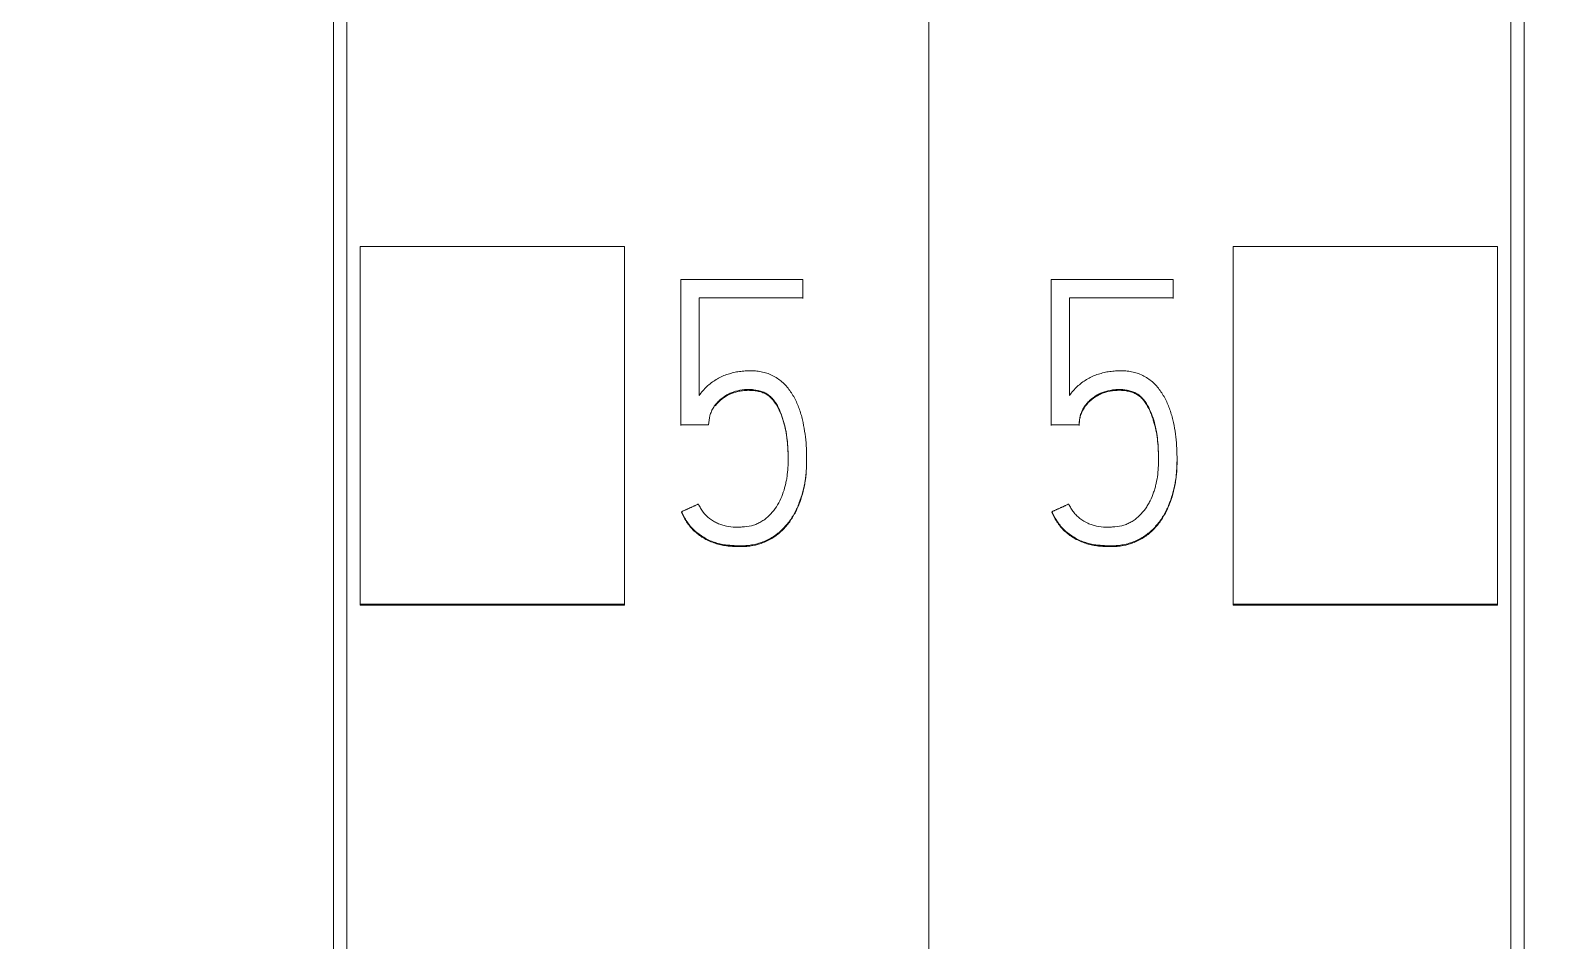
# Model space of a CAD drawing. Header units: millimetres. Extents: x 1359 to 3577, y 1336 to 3557.
# Drawn here: x 2829.38 to 2840.87, y 3227.9 to 3234.78 of the extents above; entities that cross this region are included whole.
import ezdxf

# ---------------------------------------------------------------- set-up
doc = ezdxf.new("R2010")
doc.units = ezdxf.units.MM
doc.set_wipeout_variables(frame=1)
doc.layers.add('000-PI-Oprema', color=30, linetype='Continuous', lineweight=5)

msp = doc.modelspace()

# ---------------------------------------------------------------- wipeouts: each hides what was drawn before it
msp.add_wipeout([(2801.371, 3330.083), (2836.171, 3330.083), (2836.171, 3183.083), (2801.371, 3183.083)])

# ---------------------------------------------------------------- next in the draw order: linework, layer by layer
at = {"layer": '000-PI-Oprema', "color": 0, "linetype": 'ByBlock', "lineweight": 0}
for p, q in [((2836.171, 3317.763), (2836.171, 3204.345)), ((2831.771, 3206.668), (2831.771, 3315.483)), ((2831.871, 3230.442), (2831.871, 3233.144)), ((2831.871, 3233.144), (2833.871, 3233.144)), ((2833.871, 3230.442), (2833.871, 3233.144)), ((2834.296, 3232.896), (2834.296, 3231.797)), ((2835.219, 3232.896), (2834.296, 3232.896)), ((2835.219, 3232.757), (2835.219, 3232.896)), ((2834.434, 3232.019), (2834.434, 3232.757)), ((2834.434, 3232.757), (2835.219, 3232.757)), ((2835.219, 3232.757), (2835.219, 3232.751)), ((2834.296, 3231.797), (2834.296, 3231.791)), ((2834.296, 3231.797), (2834.506, 3231.797)), ((2835.247, 3231.532), (2835.247, 3231.538)), ((2834.301, 3231.14), (2834.301, 3231.134)), ((2831.871, 3230.433), (2831.871, 3230.442)), ((2831.871, 3230.442), (2833.871, 3230.442)), ((2831.871, 3230.433), (2833.871, 3230.433)), ((2833.871, 3230.433), (2833.871, 3230.442))]:
    msp.add_line(p, q, dxfattribs=at)
for points, knots in [([(2831.671, 3206.382), (2831.671, 3209.723), (2831.671, 3217.688), (2831.671, 3230.328), (2831.671, 3245.814), (2831.671, 3260.108), (2831.671, 3274.318), (2831.671, 3288.885), (2831.671, 3303.055), (2831.671, 3312.625), (2831.671, 3315.669)], [0, 0, 0, 0, 0.091483, 0.21812, 0.346206, 0.515858, 0.610111, 0.736264, 0.916066, 1, 1, 1, 1]), ([(2834.301, 3231.14), (2834.313, 3231.114), (2834.327, 3231.088), (2834.351, 3231.052), (2834.36, 3231.04), (2834.379, 3231.018), (2834.389, 3231.008), (2834.41, 3230.988), (2834.422, 3230.979), (2834.445, 3230.962), (2834.457, 3230.954), (2834.482, 3230.939), (2834.494, 3230.932), (2834.521, 3230.919), (2834.535, 3230.914), (2834.562, 3230.905), (2834.576, 3230.901), (2834.605, 3230.894), (2834.619, 3230.891), (2834.648, 3230.887), (2834.663, 3230.886), (2834.684, 3230.885), (2834.692, 3230.884), (2834.706, 3230.883), (2834.714, 3230.883), (2834.736, 3230.882), (2834.75, 3230.882), (2834.779, 3230.883), (2834.794, 3230.884), (2834.823, 3230.887), (2834.838, 3230.89), (2834.867, 3230.896), (2834.881, 3230.9), (2834.923, 3230.913), (2834.949, 3230.925), (2834.988, 3230.947), (2835, 3230.955), (2835.024, 3230.972), (2835.036, 3230.981), (2835.058, 3231), (2835.068, 3231.011), (2835.088, 3231.032), (2835.098, 3231.044), (2835.125, 3231.079), (2835.141, 3231.103), (2835.162, 3231.141), (2835.168, 3231.155), (2835.181, 3231.181), (2835.186, 3231.195), (2835.202, 3231.236), (2835.211, 3231.264), (2835.226, 3231.32), (2835.232, 3231.348), (2835.239, 3231.392), (2835.24, 3231.406), (2835.243, 3231.435), (2835.244, 3231.45), (2835.247, 3231.494), (2835.247, 3231.523), (2835.247, 3231.582), (2835.245, 3231.64), (2835.239, 3231.698), (2835.231, 3231.756), (2835.226, 3231.785), (2835.217, 3231.828), (2835.214, 3231.842), (2835.206, 3231.871), (2835.202, 3231.885), (2835.188, 3231.927), (2835.177, 3231.954), (2835.158, 3231.994), (2835.151, 3232.007), (2835.136, 3232.032), (2835.128, 3232.044), (2835.102, 3232.08), (2835.083, 3232.102), (2835.038, 3232.141), (2835.014, 3232.157), (2834.974, 3232.177), (2834.96, 3232.183), (2834.932, 3232.192), (2834.918, 3232.195), (2834.889, 3232.201), (2834.874, 3232.203), (2834.845, 3232.205), (2834.83, 3232.205), (2834.801, 3232.205), (2834.786, 3232.204), (2834.757, 3232.202), (2834.742, 3232.2), (2834.713, 3232.196), (2834.699, 3232.193), (2834.67, 3232.185), (2834.656, 3232.181), (2834.628, 3232.172), (2834.615, 3232.166), (2834.588, 3232.154), (2834.575, 3232.147), (2834.55, 3232.131), (2834.538, 3232.123), (2834.514, 3232.105), (2834.503, 3232.096), (2834.481, 3232.076), (2834.471, 3232.065), (2834.452, 3232.043), (2834.443, 3232.032), (2834.434, 3232.019)], [0, 0, 0, 0, 0.03125, 0.03125, 0.046875, 0.046875, 0.0625, 0.0625, 0.078125, 0.078125, 0.09375, 0.09375, 0.109375, 0.109375, 0.125, 0.125, 0.140625, 0.140625, 0.15625, 0.15625, 0.171875, 0.171875, 0.179687, 0.179687, 0.1875, 0.1875, 0.203125, 0.203125, 0.21875, 0.21875, 0.234375, 0.234375, 0.25, 0.25, 0.28125, 0.28125, 0.296875, 0.296875, 0.3125, 0.3125, 0.328125, 0.328125, 0.34375, 0.34375, 0.375, 0.375, 0.390625, 0.390625, 0.40625, 0.40625, 0.4375, 0.4375, 0.46875, 0.46875, 0.484375, 0.484375, 0.5, 0.5, 0.53125, 0.53125, 0.5625, 0.59375, 0.59375, 0.625, 0.625, 0.640625, 0.640625, 0.65625, 0.65625, 0.6875, 0.6875, 0.703125, 0.703125, 0.71875, 0.71875, 0.75, 0.75, 0.78125, 0.78125, 0.796875, 0.796875, 0.8125, 0.8125, 0.828125, 0.828125, 0.84375, 0.84375, 0.859375, 0.859375, 0.875, 0.875, 0.890625, 0.890625, 0.90625, 0.90625, 0.921875, 0.921875, 0.9375, 0.9375, 0.953125, 0.953125, 0.96875, 0.96875, 0.984375, 0.984375, 1, 1, 1, 1]), ([(2834.506, 3231.797), (2834.507, 3231.821), (2834.51, 3231.844), (2834.519, 3231.877), (2834.523, 3231.888), (2834.532, 3231.91), (2834.538, 3231.92), (2834.55, 3231.939), (2834.557, 3231.949), (2834.568, 3231.962), (2834.572, 3231.966), (2834.58, 3231.975), (2834.584, 3231.979), (2834.606, 3231.998), (2834.624, 3232.012), (2834.655, 3232.029), (2834.665, 3232.034), (2834.687, 3232.043), (2834.698, 3232.047), (2834.731, 3232.057), (2834.754, 3232.061), (2834.789, 3232.064), (2834.8, 3232.064), (2834.823, 3232.064), (2834.835, 3232.063), (2834.87, 3232.06), (2834.892, 3232.055), (2834.92, 3232.045), (2834.925, 3232.042), (2834.935, 3232.037), (2834.94, 3232.034), (2834.955, 3232.025), (2834.964, 3232.018), (2834.977, 3232.007), (2834.981, 3232.002), (2834.989, 3231.994), (2835, 3231.981), (2835.01, 3231.967), (2835.023, 3231.947), (2835.028, 3231.937), (2835.039, 3231.916), (2835.043, 3231.906), (2835.057, 3231.874), (2835.064, 3231.852), (2835.077, 3231.808), (2835.083, 3231.786), (2835.09, 3231.752), (2835.092, 3231.741), (2835.095, 3231.718), (2835.1, 3231.684), (2835.103, 3231.65), (2835.106, 3231.604), (2835.107, 3231.581), (2835.108, 3231.513), (2835.106, 3231.467), (2835.099, 3231.411), (2835.098, 3231.399), (2835.094, 3231.376), (2835.091, 3231.365), (2835.084, 3231.331), (2835.078, 3231.309), (2835.063, 3231.265), (2835.054, 3231.244), (2835.034, 3231.202), (2835.022, 3231.182), (2834.995, 3231.145), (2834.98, 3231.127), (2834.955, 3231.103), (2834.947, 3231.095), (2834.928, 3231.08), (2834.919, 3231.074), (2834.899, 3231.062), (2834.889, 3231.056), (2834.868, 3231.046), (2834.857, 3231.042), (2834.824, 3231.032), (2834.801, 3231.028), (2834.766, 3231.025), (2834.755, 3231.024), (2834.732, 3231.023), (2834.72, 3231.023), (2834.686, 3231.024), (2834.663, 3231.027), (2834.629, 3231.034), (2834.617, 3231.037), (2834.595, 3231.044), (2834.584, 3231.048), (2834.563, 3231.057), (2834.553, 3231.063), (2834.533, 3231.075), (2834.523, 3231.082), (2834.495, 3231.103), (2834.479, 3231.119), (2834.457, 3231.147), (2834.451, 3231.157), (2834.439, 3231.177), (2834.434, 3231.188), (2834.429, 3231.198)], [0, 0, 0, 0, 0.03125, 0.03125, 0.046875, 0.046875, 0.0625, 0.0625, 0.078125, 0.078125, 0.085937, 0.085937, 0.09375, 0.09375, 0.125, 0.125, 0.140625, 0.140625, 0.15625, 0.15625, 0.1875, 0.1875, 0.203125, 0.203125, 0.21875, 0.21875, 0.25, 0.25, 0.257812, 0.257812, 0.265625, 0.265625, 0.28125, 0.28125, 0.289062, 0.289062, 0.296875, 0.3125, 0.3125, 0.328125, 0.328125, 0.34375, 0.34375, 0.375, 0.375, 0.40625, 0.40625, 0.421875, 0.421875, 0.4375, 0.46875, 0.46875, 0.5, 0.5, 0.5625, 0.5625, 0.578125, 0.578125, 0.59375, 0.59375, 0.625, 0.625, 0.65625, 0.65625, 0.6875, 0.6875, 0.71875, 0.71875, 0.734375, 0.734375, 0.75, 0.75, 0.765625, 0.765625, 0.78125, 0.78125, 0.8125, 0.8125, 0.828125, 0.828125, 0.84375, 0.84375, 0.875, 0.875, 0.890625, 0.890625, 0.90625, 0.90625, 0.921875, 0.921875, 0.9375, 0.9375, 0.96875, 0.96875, 0.984375, 0.984375, 1, 1, 1, 1]), ([(2835.107, 3231.533), (2835.107, 3231.538), (2835.107, 3231.543), (2835.107, 3231.571), (2835.106, 3231.594), (2835.104, 3231.64), (2835.102, 3231.662), (2835.094, 3231.73), (2835.085, 3231.775), (2835.065, 3231.842), (2835.058, 3231.864), (2835.041, 3231.906), (2835.031, 3231.927), (2835.013, 3231.957), (2835.006, 3231.966), (2834.992, 3231.985), (2834.984, 3231.994), (2834.967, 3232.01), (2834.958, 3232.017), (2834.943, 3232.027), (2834.938, 3232.03), (2834.928, 3232.035), (2834.922, 3232.037), (2834.906, 3232.044), (2834.895, 3232.047), (2834.872, 3232.052), (2834.861, 3232.054), (2834.837, 3232.057), (2834.826, 3232.057), (2834.803, 3232.058), (2834.791, 3232.057), (2834.768, 3232.056), (2834.756, 3232.054), (2834.733, 3232.05), (2834.699, 3232.042), (2834.667, 3232.029), (2834.636, 3232.012), (2834.626, 3232.006), (2834.607, 3231.992), (2834.598, 3231.985), (2834.581, 3231.97), (2834.573, 3231.961), (2834.562, 3231.948), (2834.558, 3231.944), (2834.555, 3231.94)], [0, 0, 0, 0, 0.015803, 0.015803, 0.087472, 0.087472, 0.159141, 0.159141, 0.30248, 0.30248, 0.374149, 0.374149, 0.445818, 0.445818, 0.481653, 0.481653, 0.517487, 0.517487, 0.553322, 0.553322, 0.571239, 0.571239, 0.589156, 0.589156, 0.624991, 0.624991, 0.660826, 0.660826, 0.69666, 0.69666, 0.732495, 0.732495, 0.768329, 0.768329, 0.804164, 0.875833, 0.875833, 0.911668, 0.911668, 0.947502, 0.947502, 0.983337, 0.983337, 1, 1, 1, 1]), ([(2835.247, 3231.532), (2835.247, 3231.511), (2835.247, 3231.489), (2835.244, 3231.439), (2835.242, 3231.41), (2835.236, 3231.367), (2835.233, 3231.352), (2835.228, 3231.323), (2835.225, 3231.309), (2835.214, 3231.266), (2835.205, 3231.238), (2835.185, 3231.183), (2835.173, 3231.156), (2835.145, 3231.104), (2835.13, 3231.079), (2835.103, 3231.044), (2835.094, 3231.033), (2835.074, 3231.011), (2835.064, 3231), (2835.031, 3230.97), (2835.008, 3230.953), (2834.97, 3230.93), (2834.957, 3230.923), (2834.93, 3230.911), (2834.917, 3230.905), (2834.875, 3230.891), (2834.847, 3230.884), (2834.803, 3230.878), (2834.788, 3230.877), (2834.758, 3230.876), (2834.744, 3230.876), (2834.714, 3230.877), (2834.7, 3230.877), (2834.671, 3230.879), (2834.656, 3230.88), (2834.627, 3230.884), (2834.612, 3230.886), (2834.583, 3230.893), (2834.569, 3230.897), (2834.541, 3230.906), (2834.527, 3230.911), (2834.5, 3230.923), (2834.487, 3230.929), (2834.462, 3230.944), (2834.449, 3230.952), (2834.425, 3230.97), (2834.414, 3230.979), (2834.392, 3230.999), (2834.381, 3231.009), (2834.362, 3231.031), (2834.353, 3231.043), (2834.328, 3231.08), (2834.314, 3231.107), (2834.301, 3231.134)], [0, 0, 0, 0, 0.044434, 0.044434, 0.104157, 0.104157, 0.134018, 0.134018, 0.16388, 0.16388, 0.223602, 0.223602, 0.283325, 0.283325, 0.343048, 0.343048, 0.37291, 0.37291, 0.402771, 0.402771, 0.462494, 0.462494, 0.492355, 0.492355, 0.522217, 0.522217, 0.58194, 0.58194, 0.611801, 0.611801, 0.641663, 0.641663, 0.671524, 0.671524, 0.701386, 0.701386, 0.731247, 0.731247, 0.761108, 0.761108, 0.79097, 0.79097, 0.820831, 0.820831, 0.850693, 0.850693, 0.880554, 0.880554, 0.910416, 0.910416, 0.940277, 0.940277, 1, 1, 1, 1])]:
    msp.add_open_spline(points, degree=3, knots=knots, dxfattribs=at)
msp.add_rational_spline([(2834.429, 3231.198), (2834.365, 3231.169), (2834.301, 3231.14)], [0.499999869056, 0.500000130944, 0.499999869056], degree=2, dxfattribs=at)

# ---------------------------------------------------------------- next in the draw order: wipeouts: each hides what was drawn before it
msp.add_wipeout([(2836.171, 3330.083), (2870.971, 3330.083), (2870.971, 3183.083), (2836.171, 3183.083)])

# ---------------------------------------------------------------- next in the draw order: linework, layer by layer
for p, q in [((2836.171, 3317.763), (2836.171, 3204.345)), ((2840.571, 3315.483), (2840.571, 3206.668)), ((2838.471, 3230.442), (2838.471, 3233.144)), ((2840.471, 3233.144), (2838.471, 3233.144)), ((2840.471, 3230.442), (2840.471, 3233.144)), ((2837.096, 3232.896), (2837.096, 3231.797)), ((2838.019, 3232.896), (2837.096, 3232.896)), ((2838.019, 3232.757), (2838.019, 3232.896)), ((2837.234, 3232.019), (2837.234, 3232.757)), ((2837.234, 3232.757), (2838.019, 3232.757)), ((2838.019, 3232.757), (2838.019, 3232.751)), ((2837.096, 3231.797), (2837.096, 3231.791)), ((2837.096, 3231.797), (2837.306, 3231.797)), ((2837.306, 3231.797), (2837.306, 3231.791)), ((2838.047, 3231.532), (2838.047, 3231.538)), ((2837.101, 3231.14), (2837.101, 3231.134)), ((2838.471, 3230.433), (2838.471, 3230.442)), ((2840.471, 3230.442), (2838.471, 3230.442)), ((2840.471, 3230.433), (2838.471, 3230.433)), ((2840.471, 3230.433), (2840.471, 3230.442))]:
    msp.add_line(p, q, dxfattribs=at)
for points, knots in [([(2840.671, 3315.669), (2840.671, 3312.625), (2840.671, 3303.055), (2840.671, 3288.885), (2840.671, 3274.318), (2840.671, 3260.108), (2840.671, 3245.814), (2840.671, 3230.328), (2840.671, 3217.688), (2840.671, 3209.723), (2840.671, 3206.382)], [0, 0, 0, 0, 0.083934, 0.263736, 0.389889, 0.484142, 0.653794, 0.78188, 0.908517, 1, 1, 1, 1]), ([(2837.101, 3231.14), (2837.113, 3231.114), (2837.127, 3231.088), (2837.151, 3231.052), (2837.16, 3231.04), (2837.179, 3231.018), (2837.189, 3231.008), (2837.21, 3230.988), (2837.222, 3230.979), (2837.245, 3230.962), (2837.257, 3230.954), (2837.282, 3230.939), (2837.294, 3230.932), (2837.321, 3230.919), (2837.335, 3230.914), (2837.362, 3230.905), (2837.376, 3230.901), (2837.405, 3230.894), (2837.419, 3230.891), (2837.448, 3230.887), (2837.463, 3230.886), (2837.484, 3230.885), (2837.492, 3230.884), (2837.506, 3230.883), (2837.514, 3230.883), (2837.536, 3230.882), (2837.55, 3230.882), (2837.579, 3230.883), (2837.594, 3230.884), (2837.623, 3230.887), (2837.638, 3230.89), (2837.667, 3230.896), (2837.681, 3230.9), (2837.723, 3230.913), (2837.749, 3230.925), (2837.788, 3230.947), (2837.8, 3230.955), (2837.824, 3230.972), (2837.836, 3230.981), (2837.858, 3231), (2837.868, 3231.011), (2837.888, 3231.032), (2837.898, 3231.044), (2837.925, 3231.079), (2837.941, 3231.103), (2837.962, 3231.141), (2837.968, 3231.155), (2837.981, 3231.181), (2837.986, 3231.195), (2838.002, 3231.236), (2838.011, 3231.264), (2838.026, 3231.32), (2838.032, 3231.348), (2838.039, 3231.392), (2838.04, 3231.406), (2838.043, 3231.435), (2838.044, 3231.45), (2838.047, 3231.494), (2838.047, 3231.523), (2838.047, 3231.582), (2838.045, 3231.64), (2838.039, 3231.698), (2838.031, 3231.756), (2838.026, 3231.785), (2838.017, 3231.828), (2838.014, 3231.842), (2838.006, 3231.871), (2838.002, 3231.885), (2837.988, 3231.927), (2837.977, 3231.954), (2837.958, 3231.994), (2837.951, 3232.007), (2837.936, 3232.032), (2837.928, 3232.044), (2837.902, 3232.08), (2837.883, 3232.102), (2837.838, 3232.141), (2837.814, 3232.157), (2837.774, 3232.177), (2837.76, 3232.183), (2837.732, 3232.192), (2837.718, 3232.195), (2837.689, 3232.201), (2837.674, 3232.203), (2837.645, 3232.205), (2837.63, 3232.205), (2837.601, 3232.205), (2837.586, 3232.204), (2837.557, 3232.202), (2837.542, 3232.2), (2837.513, 3232.196), (2837.499, 3232.193), (2837.47, 3232.185), (2837.456, 3232.181), (2837.428, 3232.172), (2837.415, 3232.166), (2837.388, 3232.154), (2837.375, 3232.147), (2837.35, 3232.131), (2837.338, 3232.123), (2837.314, 3232.105), (2837.303, 3232.096), (2837.281, 3232.076), (2837.271, 3232.065), (2837.252, 3232.043), (2837.243, 3232.032), (2837.234, 3232.019)], [0, 0, 0, 0, 0.03125, 0.03125, 0.046875, 0.046875, 0.0625, 0.0625, 0.078125, 0.078125, 0.09375, 0.09375, 0.109375, 0.109375, 0.125, 0.125, 0.140625, 0.140625, 0.15625, 0.15625, 0.171875, 0.171875, 0.179688, 0.179688, 0.1875, 0.1875, 0.203125, 0.203125, 0.21875, 0.21875, 0.234375, 0.234375, 0.25, 0.25, 0.28125, 0.28125, 0.296875, 0.296875, 0.3125, 0.3125, 0.328125, 0.328125, 0.34375, 0.34375, 0.375, 0.375, 0.390625, 0.390625, 0.40625, 0.40625, 0.4375, 0.4375, 0.46875, 0.46875, 0.484375, 0.484375, 0.5, 0.5, 0.53125, 0.53125, 0.5625, 0.59375, 0.59375, 0.625, 0.625, 0.640625, 0.640625, 0.65625, 0.65625, 0.6875, 0.6875, 0.703125, 0.703125, 0.71875, 0.71875, 0.75, 0.75, 0.78125, 0.78125, 0.796875, 0.796875, 0.8125, 0.8125, 0.828125, 0.828125, 0.84375, 0.84375, 0.859375, 0.859375, 0.875, 0.875, 0.890625, 0.890625, 0.90625, 0.90625, 0.921875, 0.921875, 0.9375, 0.9375, 0.953125, 0.953125, 0.96875, 0.96875, 0.984375, 0.984375, 1, 1, 1, 1]), ([(2837.306, 3231.797), (2837.307, 3231.821), (2837.31, 3231.843), (2837.319, 3231.877), (2837.323, 3231.888), (2837.332, 3231.909), (2837.337, 3231.919), (2837.35, 3231.939), (2837.357, 3231.948), (2837.372, 3231.966), (2837.38, 3231.974), (2837.397, 3231.99), (2837.406, 3231.997), (2837.424, 3232.011), (2837.434, 3232.017), (2837.454, 3232.028), (2837.465, 3232.034), (2837.486, 3232.043), (2837.497, 3232.046), (2837.53, 3232.056), (2837.553, 3232.06), (2837.587, 3232.063), (2837.599, 3232.064), (2837.622, 3232.064), (2837.634, 3232.063), (2837.656, 3232.061), (2837.668, 3232.059), (2837.685, 3232.056), (2837.69, 3232.054), (2837.702, 3232.051), (2837.707, 3232.049), (2837.723, 3232.043), (2837.734, 3232.038), (2837.754, 3232.026), (2837.763, 3232.019), (2837.78, 3232.004), (2837.788, 3231.995), (2837.803, 3231.977), (2837.81, 3231.968), (2837.828, 3231.938), (2837.838, 3231.918), (2837.856, 3231.875), (2837.864, 3231.853), (2837.884, 3231.787), (2837.893, 3231.742), (2837.901, 3231.674), (2837.903, 3231.651), (2837.906, 3231.605), (2837.907, 3231.582), (2837.908, 3231.513), (2837.906, 3231.467), (2837.898, 3231.399), (2837.894, 3231.376), (2837.886, 3231.342), (2837.884, 3231.331), (2837.878, 3231.309), (2837.874, 3231.298), (2837.863, 3231.265), (2837.854, 3231.243), (2837.839, 3231.212), (2837.833, 3231.202), (2837.821, 3231.182), (2837.815, 3231.172), (2837.795, 3231.144), (2837.78, 3231.127), (2837.755, 3231.102), (2837.746, 3231.095), (2837.728, 3231.08), (2837.719, 3231.073), (2837.699, 3231.061), (2837.689, 3231.056), (2837.668, 3231.046), (2837.657, 3231.042), (2837.623, 3231.032), (2837.6, 3231.028), (2837.566, 3231.025), (2837.554, 3231.024), (2837.531, 3231.023), (2837.519, 3231.023), (2837.485, 3231.024), (2837.462, 3231.027), (2837.428, 3231.034), (2837.417, 3231.037), (2837.394, 3231.044), (2837.383, 3231.048), (2837.352, 3231.063), (2837.332, 3231.075), (2837.304, 3231.096), (2837.295, 3231.104), (2837.279, 3231.12), (2837.264, 3231.138), (2837.251, 3231.157), (2837.239, 3231.177), (2837.234, 3231.188), (2837.229, 3231.198)], [0, 0, 0, 0, 0.03125, 0.03125, 0.046875, 0.046875, 0.0625, 0.0625, 0.078125, 0.078125, 0.09375, 0.09375, 0.109375, 0.109375, 0.125, 0.125, 0.140625, 0.140625, 0.15625, 0.15625, 0.1875, 0.1875, 0.203125, 0.203125, 0.21875, 0.21875, 0.234375, 0.234375, 0.242187, 0.242187, 0.25, 0.25, 0.265625, 0.265625, 0.28125, 0.28125, 0.296875, 0.296875, 0.3125, 0.3125, 0.34375, 0.34375, 0.375, 0.375, 0.4375, 0.4375, 0.46875, 0.46875, 0.5, 0.5, 0.5625, 0.5625, 0.59375, 0.59375, 0.609375, 0.609375, 0.625, 0.625, 0.65625, 0.65625, 0.671875, 0.671875, 0.6875, 0.6875, 0.71875, 0.71875, 0.734375, 0.734375, 0.75, 0.75, 0.765625, 0.765625, 0.78125, 0.78125, 0.8125, 0.8125, 0.828125, 0.828125, 0.84375, 0.84375, 0.875, 0.875, 0.890625, 0.890625, 0.90625, 0.90625, 0.9375, 0.9375, 0.953125, 0.953125, 0.96875, 0.984375, 0.984375, 1, 1, 1, 1]), ([(2837.907, 3231.534), (2837.907, 3231.54), (2837.907, 3231.546), (2837.907, 3231.575), (2837.906, 3231.597), (2837.903, 3231.643), (2837.901, 3231.666), (2837.896, 3231.711), (2837.892, 3231.734), (2837.883, 3231.78), (2837.877, 3231.802), (2837.867, 3231.835), (2837.864, 3231.846), (2837.856, 3231.868), (2837.852, 3231.879), (2837.839, 3231.911), (2837.828, 3231.932), (2837.81, 3231.961), (2837.803, 3231.97), (2837.789, 3231.989), (2837.781, 3231.997), (2837.764, 3232.013), (2837.754, 3232.02), (2837.734, 3232.032), (2837.724, 3232.037), (2837.702, 3232.045), (2837.691, 3232.048), (2837.668, 3232.053), (2837.657, 3232.055), (2837.634, 3232.057), (2837.622, 3232.058), (2837.599, 3232.058), (2837.588, 3232.057), (2837.565, 3232.055), (2837.553, 3232.054), (2837.53, 3232.05), (2837.508, 3232.044), (2837.487, 3232.037), (2837.465, 3232.028), (2837.455, 3232.022), (2837.424, 3232.005), (2837.406, 3231.992), (2837.38, 3231.969), (2837.372, 3231.96), (2837.357, 3231.943), (2837.35, 3231.933), (2837.338, 3231.914), (2837.332, 3231.904), (2837.323, 3231.882), (2837.319, 3231.871), (2837.313, 3231.849), (2837.311, 3231.838), (2837.308, 3231.815), (2837.307, 3231.803), (2837.306, 3231.791)], [0, 0, 0, 0, 0.015899, 0.015899, 0.077406, 0.077406, 0.138912, 0.138912, 0.200418, 0.200418, 0.261925, 0.261925, 0.292678, 0.292678, 0.323431, 0.323431, 0.384937, 0.384937, 0.41569, 0.41569, 0.446443, 0.446443, 0.477197, 0.477197, 0.50795, 0.50795, 0.538703, 0.538703, 0.569456, 0.569456, 0.600209, 0.600209, 0.630962, 0.630962, 0.661715, 0.661715, 0.692469, 0.723222, 0.723222, 0.753975, 0.753975, 0.815481, 0.815481, 0.846234, 0.846234, 0.876987, 0.876987, 0.907741, 0.907741, 0.938494, 0.938494, 0.969247, 0.969247, 1, 1, 1, 1]), ([(2838.047, 3231.532), (2838.047, 3231.511), (2838.047, 3231.489), (2838.044, 3231.439), (2838.042, 3231.41), (2838.036, 3231.367), (2838.033, 3231.352), (2838.028, 3231.323), (2838.025, 3231.309), (2838.014, 3231.266), (2838.005, 3231.238), (2837.985, 3231.183), (2837.973, 3231.156), (2837.945, 3231.104), (2837.93, 3231.079), (2837.903, 3231.044), (2837.894, 3231.033), (2837.874, 3231.011), (2837.864, 3231), (2837.831, 3230.97), (2837.808, 3230.953), (2837.77, 3230.93), (2837.757, 3230.923), (2837.73, 3230.911), (2837.717, 3230.905), (2837.675, 3230.891), (2837.647, 3230.884), (2837.603, 3230.878), (2837.588, 3230.877), (2837.558, 3230.876), (2837.544, 3230.876), (2837.514, 3230.877), (2837.5, 3230.877), (2837.471, 3230.879), (2837.456, 3230.88), (2837.427, 3230.884), (2837.412, 3230.886), (2837.383, 3230.893), (2837.369, 3230.897), (2837.341, 3230.906), (2837.327, 3230.911), (2837.3, 3230.923), (2837.287, 3230.929), (2837.262, 3230.944), (2837.249, 3230.952), (2837.225, 3230.97), (2837.214, 3230.979), (2837.192, 3230.999), (2837.181, 3231.009), (2837.162, 3231.031), (2837.153, 3231.043), (2837.128, 3231.08), (2837.114, 3231.107), (2837.101, 3231.134)], [0, 0, 0, 0, 0.044434, 0.044434, 0.104157, 0.104157, 0.134018, 0.134018, 0.16388, 0.16388, 0.223602, 0.223602, 0.283325, 0.283325, 0.343048, 0.343048, 0.37291, 0.37291, 0.402771, 0.402771, 0.462494, 0.462494, 0.492355, 0.492355, 0.522217, 0.522217, 0.58194, 0.58194, 0.611801, 0.611801, 0.641663, 0.641663, 0.671524, 0.671524, 0.701386, 0.701386, 0.731247, 0.731247, 0.761108, 0.761108, 0.79097, 0.79097, 0.820831, 0.820831, 0.850693, 0.850693, 0.880554, 0.880554, 0.910416, 0.910416, 0.940277, 0.940277, 1, 1, 1, 1])]:
    msp.add_open_spline(points, degree=3, knots=knots, dxfattribs=at)
msp.add_rational_spline([(2837.229, 3231.198), (2837.165, 3231.169), (2837.101, 3231.14)], [0.500000107308, 0.499999892692, 0.500000107308], degree=2, dxfattribs=at)

doc.saveas('drawing.dxf')
